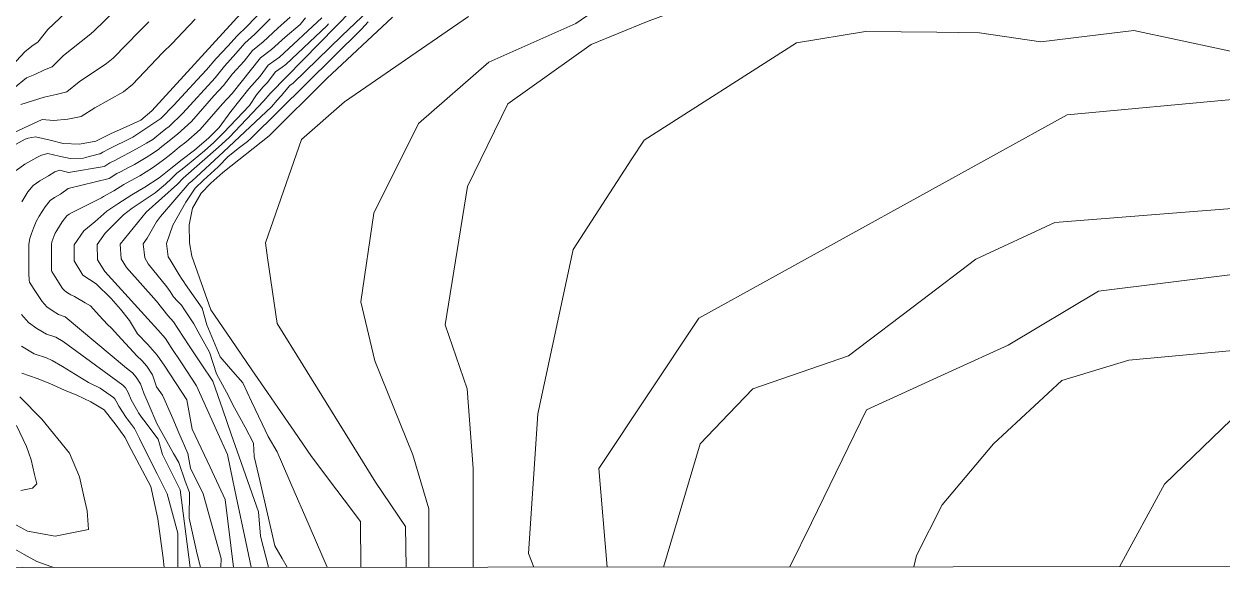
# Model space of a CAD drawing. Header units: metres. Extents: x 78 to 178, y -74 to 157.
# Drawn here: x 152.029 to 154.469, y 60.376 to 61.487 of the extents above; entities that cross this region are included whole.
import ezdxf

# ---------------------------------------------------------------- set-up
doc = ezdxf.new("R2010")
doc.units = ezdxf.units.M
doc.layers.add('01_Fina', color=252, linetype='Continuous', lineweight=15)

msp = doc.modelspace()

# ---------------------------------------------------------------- linework, layer by layer
at = {"layer": '01_Fina', "color": 252, "linetype": 'Continuous', "lineweight": 9, "true_color": 0x939598}
for p, q in [((152.42552, 61.23566), (152.42552, 61.23566)), ((152.43542, 61.22603), (152.43542, 61.22603)), ((152.10362, 61.14013), (152.10362, 61.14013)), ((152.12743, 61.1028), (152.12743, 61.1028)), ((152.32731, 60.94172), (152.32731, 60.94172)), ((152.35501, 60.96139), (152.35501, 60.96139))]:
    msp.add_line(p, q, dxfattribs=at)
at = {"layer": '01_Fina', "color": 252, "lineweight": 9, "true_color": 0x939598}
for points in [[(147.2844, 70.26465), (147.2844, 60.37636), (155.81775, 60.38229), (155.81775, 70.27058), (147.55141, 70.26465)], [(153.21663, 60.38042), (153.19978, 60.58109), (153.40378, 60.88734), (154.15334, 61.3016), (154.50458, 61.33396), (154.74592, 61.32564), (154.88387, 61.9385), (154.89237, 62.33407), (155.04113, 62.77643), (155.17288, 62.9806), (155.49272, 63.30069), (155.73541, 63.46615), (155.81775, 63.54696)], [(152.85399, 60.38016), (152.85399, 60.49912), (152.82095, 60.60901), (152.74369, 60.80041), (152.71562, 60.92056), (152.74213, 61.10157), (152.83258, 61.28413), (152.97605, 61.40896), (153.15331, 61.48734), (153.31549, 61.59969), (153.46964, 61.70647), (153.62894, 61.74792), (153.81763, 61.67771), (153.95726, 61.66681), (154.09605, 61.67617), (154.19267, 61.65149), (154.24731, 61.69021), (154.25043, 61.77135), (154.23172, 61.86342), (154.19088, 62.20805), (154.21996, 62.42879), (154.26332, 62.75796), (154.31974, 62.83816), (154.68073, 63.25039)], [(153.58913, 60.38069), (153.63286, 60.47064), (153.74479, 60.70086), (153.92042, 60.78087), (154.03331, 60.8323), (154.21725, 60.94243), (154.61601, 60.99174), (154.85925, 61.10583), (154.93613, 61.14189), (155.08469, 61.14359), (155.08343, 61.25416), (155.08289, 61.30157), (155.08226, 61.35707), (155.10716, 61.45506), (155.09774, 61.64171), (155.11079, 61.74616), (155.18744, 62.0242), (155.38737, 62.46049), (155.46175, 62.62282), (155.6945, 62.94842), (155.76729, 62.96913), (155.81775, 62.98349)], [(152.94429, 60.38023), (152.94429, 60.58141), (152.93159, 60.74345), (152.88713, 60.87372), (152.93226, 61.15573), (153.01444, 61.32386), (153.18432, 61.4446), (153.29704, 61.49067), (153.41212, 61.5337), (153.60582, 61.64172), (153.73442, 61.67826), (153.82174, 61.65602), (154.04452, 61.56868), (154.12231, 61.5671), (154.28946, 61.55796), (154.3176, 61.59728), (154.33491, 61.89184), (154.313, 61.94254), (154.29554, 62.07122), (154.29, 62.37602), (154.35064, 62.60686), (154.42468, 62.76269), (154.50932, 62.94082)], [(153.84143, 60.38087), (153.84663, 60.4039), (153.89897, 60.50701), (154.00367, 60.63141), (154.14271, 60.76072), (154.27912, 60.80175), (154.49178, 60.8214), (154.64555, 60.84268), (155.04819, 61.03529), (155.19194, 61.04044), (155.2091, 61.11125), (155.23662, 61.22476), (155.27486, 61.38248), (155.24397, 61.59018), (155.3094, 61.88153), (155.41573, 62.11395), (155.51551, 62.27764), (155.58945, 62.39892), (155.67419, 62.49206), (155.76252, 62.57881), (155.81775, 62.60691)], [(154.26023, 60.38117), (154.35206, 60.54901), (154.48787, 60.68052), (155.14542, 60.88193), (155.29997, 60.88639), (155.37859, 61.11534), (155.42483, 61.24999), (155.47725, 61.40265), (155.53641, 61.57493), (155.67296, 61.9726), (155.81775, 62.15265)], [(152.56512, 60.37996), (152.55514, 60.39757), (152.5403, 60.42377), (152.5157, 60.52995), (152.50752, 60.56522), (152.49812, 60.60581), (152.49652, 60.6331), (152.47955, 60.66508), (152.45836, 60.70499), (152.44168, 60.7364), (152.42169, 60.77405), (152.40718, 60.81822), (152.38818, 60.85229), (152.37498, 60.87597), (152.35608, 60.90453), (152.35006, 60.91363), (152.3423, 60.92232), (152.33387, 60.93102), (152.32731, 60.94172), (152.32009, 60.95109), (152.28263, 60.99831), (152.27527, 61.01049), (152.27246, 61.03899), (152.28049, 61.05049), (152.29895, 61.08367), (152.30765, 61.09451), (152.36558, 61.16221), (152.37093, 61.16636), (152.43542, 61.22603), (152.53349, 61.31794), (152.54499, 61.33172), (152.55302, 61.34042), (152.57081, 61.36129), (152.5775, 61.36597), (152.67691, 61.46217), (152.81164, 61.59141)], [(152.00154, 61.23512), (152.03191, 61.25225), (152.03806, 61.25372), (152.05318, 61.2568), (152.08248, 61.24984), (152.1091, 61.24342), (152.14268, 61.24195), (152.17546, 61.24757), (152.20557, 61.26255), (152.23741, 61.27713), (152.26751, 61.29078), (152.29012, 61.30951), (152.52158, 61.56331)], [(151.99498, 61.39112), (152.03204, 61.43086), (152.04783, 61.4437), (152.05773, 61.44972), (152.07806, 61.47554), (152.12703, 61.5213)], [(152.00836, 61.3554), (152.03445, 61.37707), (152.05131, 61.38403), (152.07151, 61.39326), (152.08716, 61.39915), (152.10991, 61.4223), (152.16208, 61.46364), (152.17118, 61.47113), (152.21707, 61.51622)], [(152.51569, 61.51541), (152.48291, 61.4817), (152.46325, 61.46257), (152.44478, 61.4417), (152.4211, 61.41628), (152.4013, 61.3934), (152.38177, 61.37266), (152.33481, 61.32155), (152.30778, 61.29399), (152.25092, 61.25626), (152.23326, 61.24716), (152.21814, 61.24007), (152.20262, 61.23205), (152.18978, 61.22562), (152.18469, 61.22228), (152.18309, 61.22188), (152.1574, 61.21559), (152.15379, 61.21452), (152.15058, 61.21332), (152.12355, 61.21278), (152.10134, 61.2172), (152.07793, 61.22268), (152.06509, 61.2196), (152.05572, 61.21492), (152.03151, 61.20127), (152.01358, 61.18803)], [(152.52739, 60.37993), (152.51094, 60.44343), (152.5068, 60.493), (152.46765, 60.60511), (152.45164, 60.65095), (152.43428, 60.70067), (152.41397, 60.75882), (152.39045, 60.79429), (152.36607, 60.83104), (152.3427, 60.86626), (152.33374, 60.87978), (152.3221, 60.89275), (152.29949, 60.92192), (152.23821, 60.99042), (152.22737, 61.00848), (152.2255, 61.03818), (152.27848, 61.10307), (152.3423, 61.16047), (152.35327, 61.17224), (152.42552, 61.23566), (152.44746, 61.25559), (152.5181, 61.33011), (152.53054, 61.3447), (152.69778, 61.51541)], [(152.00956, 61.2659), (152.06642, 61.29225), (152.08984, 61.29024), (152.119, 61.29239), (152.14603, 61.29814), (152.17359, 61.3158), (152.23232, 61.34844), (152.25052, 61.36329), (152.3118, 61.42751), (152.33093, 61.44691), (152.353, 61.46966), (152.37789, 61.49615)], [(152.28397, 61.4908), (152.26443, 61.47193), (152.21078, 61.41721), (152.19727, 61.40597), (152.14175, 61.36905), (152.1166, 61.34858), (152.09532, 61.34282), (152.07057, 61.33721), (152.02321, 61.32249)], [(152.02535, 61.12408), (152.03739, 61.14482), (152.0481, 61.15739), (152.06147, 61.16729), (152.07967, 61.17759), (152.09225, 61.18549), (152.10268, 61.18856), (152.12021, 61.18442), (152.19245, 61.19646), (152.19393, 61.19699), (152.20409, 61.20368), (152.21413, 61.20877), (152.23085, 61.2176), (152.24396, 61.22388), (152.26443, 61.23552), (152.27862, 61.24355), (152.29199, 61.25145), (152.29614, 61.25479), (152.30725, 61.26389), (152.31835, 61.27272), (152.32504, 61.27794), (152.3526, 61.30483), (152.41856, 61.37721), (152.43769, 61.40089), (152.46111, 61.42631), (152.47917, 61.44758), (152.49964, 61.46604), (152.53094, 61.49682)], [(152.38861, 60.37983), (152.38095, 60.41303), (152.37256, 60.44942), (152.36555, 60.47983), (152.36619, 60.53196), (152.35795, 60.55526), (152.34449, 60.59334), (152.33399, 60.61198), (152.29991, 60.67249), (152.28423, 60.70933), (152.27353, 60.73448), (152.26657, 60.75388), (152.25761, 60.76753), (152.25012, 60.77596), (152.23794, 60.78559), (152.11325, 60.89008), (152.09987, 60.8949), (152.08703, 60.90266), (152.07566, 60.91068), (152.06629, 60.92139), (152.05037, 60.94547), (152.04087, 60.96072), (152.03967, 60.96487), (152.03913, 60.97918), (152.03913, 60.99403), (152.03926, 61.00514), (152.03926, 61.00929), (152.03953, 61.03818), (152.04127, 61.04942), (152.04448, 61.06013), (152.0485, 61.07043), (152.05398, 61.08434), (152.06067, 61.09491), (152.07244, 61.11404), (152.08248, 61.12675), (152.09144, 61.13331), (152.10362, 61.14013), (152.11927, 61.1515), (152.20316, 61.17171), (152.21854, 61.18174), (152.22577, 61.18549), (152.24356, 61.19512), (152.25453, 61.20061), (152.27795, 61.21479), (152.29092, 61.22295), (152.30417, 61.23178), (152.31046, 61.23686), (152.32196, 61.24609), (152.3324, 61.25439), (152.34217, 61.26188), (152.3704, 61.28824), (152.41629, 61.34042), (152.43595, 61.36102), (152.45415, 61.38537), (152.47756, 61.41106), (152.49509, 61.43273), (152.51649, 61.45039), (152.54633, 61.47822), (152.57121, 61.50043)], [(152.43029, 60.37986), (152.43098, 60.39803), (152.39418, 60.52953), (152.36847, 60.58158), (152.36328, 60.61144), (152.3449, 60.65401), (152.33224, 60.68332), (152.31178, 60.73069), (152.29895, 60.74773), (152.29133, 60.77167), (152.27928, 60.78987), (152.26938, 60.80097), (152.25975, 60.8098), (152.22082, 60.85275), (152.20757, 60.86707), (152.19928, 60.87469), (152.18229, 60.89275), (152.16516, 60.91242), (152.15406, 60.91831), (152.13225, 60.93182), (152.12476, 60.93476), (152.11833, 60.93864), (152.11258, 60.94279), (152.1079, 60.94801), (152.09318, 60.97129), (152.08623, 60.98266), (152.08569, 60.98467), (152.08529, 60.99189), (152.08542, 60.99925), (152.08542, 61.03738), (152.08636, 61.043), (152.08796, 61.04835), (152.08997, 61.05357), (152.09265, 61.06053), (152.09613, 61.06575), (152.10736, 61.08327), (152.117, 61.09612), (152.12141, 61.09946), (152.12743, 61.1028), (152.1871, 61.13237), (152.19152, 61.13505), (152.21105, 61.14575), (152.21239, 61.14642), (152.23286, 61.1598), (152.23727, 61.16221), (152.25627, 61.17278), (152.26524, 61.17746), (152.29146, 61.19392), (152.30323, 61.20234), (152.31634, 61.21211), (152.32477, 61.2188), (152.33655, 61.2283), (152.34645, 61.23606), (152.35929, 61.24583), (152.38806, 61.27165), (152.43354, 61.32423), (152.45321, 61.34483), (152.51101, 61.41775), (152.53322, 61.4346), (152.56158, 61.45949), (152.59195, 61.48544), (152.60239, 61.49882)], [(152.45637, 60.37988), (152.43896, 60.51808), (152.40831, 60.5836), (152.37188, 60.66146), (152.36107, 60.72097), (152.31594, 60.78947), (152.30096, 60.81221), (152.28169, 60.83389), (152.26055, 60.85569), (152.2441, 60.88232), (152.2259, 60.906), (152.20731, 60.92741), (152.17667, 60.95751), (152.14951, 60.97477), (152.13158, 61.00447), (152.13145, 61.03658), (152.15138, 61.06548), (152.17346, 61.08327), (152.19834, 61.10508), (152.22028, 61.12033), (152.24891, 61.13893), (152.27581, 61.15418), (152.30497, 61.17318), (152.32865, 61.19244), (152.35126, 61.21051), (152.37642, 61.22977), (152.40585, 61.25492), (152.42672, 61.27606), (152.45067, 61.30804), (152.48719, 61.35446), (152.51034, 61.38029), (152.52693, 61.4029), (152.55008, 61.41895), (152.63597, 61.49936)], [(152.49176, 60.3799), (152.48096, 60.4316), (152.4616, 60.52427), (152.45485, 60.55661), (152.44376, 60.60971), (152.42411, 60.65343), (152.38079, 60.7498), (152.35022, 60.79616), (152.32932, 60.82787), (152.31741, 60.84593), (152.30189, 60.86332), (152.19393, 60.98253), (152.17948, 61.00648), (152.17841, 61.03738), (152.19446, 61.06053), (152.23179, 61.09799), (152.24945, 61.11177), (152.27219, 61.12662), (152.29668, 61.14294), (152.31768, 61.16033), (152.31848, 61.16087), (152.32892, 61.17104), (152.34096, 61.18241), (152.3514, 61.19084), (152.3621, 61.19994), (152.39702, 61.2283), (152.41575, 61.24529), (152.41575, 61.24543), (152.43542, 61.26456), (152.4884, 61.32088), (152.50258, 61.34229), (152.51609, 61.35768), (152.52452, 61.36691), (152.54165, 61.38898), (152.55503, 61.39835), (152.56252, 61.40397), (152.64667, 61.4833), (152.64962, 61.48705)], [(152.6465, 60.38001), (152.60124, 60.4852), (152.58176, 60.53046), (152.54531, 60.61517), (152.52701, 60.64639), (152.51466, 60.67222), (152.49299, 60.71753), (152.47475, 60.75568), (152.45007, 60.784), (152.42863, 60.80863), (152.41526, 60.84118), (152.40174, 60.87413), (152.39233, 60.90766), (152.35835, 60.95604), (152.35501, 60.96139), (152.3514, 60.96607), (152.34578, 60.97597), (152.32691, 61.00621), (152.3233, 61.0125), (152.31942, 61.03979), (152.3324, 61.07658), (152.35902, 61.12381), (152.37802, 61.15204), (152.39475, 61.16836), (152.42512, 61.19539), (152.44518, 61.21639), (152.4682, 61.23512), (152.48465, 61.24703), (152.49214, 61.25372), (152.71651, 61.47595), (152.73056, 61.49093)], [(152.71505, 60.38006), (152.71499, 60.47291), (152.68172, 60.5171), (152.66659, 60.53722), (152.61488, 60.60591), (152.57974, 60.65701), (152.54769, 60.70361), (152.52526, 60.73622), (152.4935, 60.7824), (152.45135, 60.84369), (152.40972, 60.90423), (152.3712, 61.01397), (152.36652, 61.04059), (152.36585, 61.07738), (152.3728, 61.11164), (152.39033, 61.14201), (152.41026, 61.16261), (152.43448, 61.18442), (152.52854, 61.25907), (152.6464, 61.37587), (152.77966, 61.50043)], [(152.80771, 60.38013), (152.80631, 60.46299), (152.74523, 60.55344), (152.70126, 60.62433), (152.59719, 60.79209), (152.54472, 60.87668), (152.52536, 61.01056), (152.52096, 61.04102), (152.59481, 61.25156), (152.6823, 61.32816), (152.72552, 61.35795), (152.81725, 61.42118), (152.93431, 61.50187)], [(153.06752, 60.38031), (153.05665, 60.40822), (153.07581, 60.69269), (153.14743, 61.02709), (153.26748, 61.21208), (153.29225, 61.25026), (153.60273, 61.44836), (153.74315, 61.47121), (153.8885, 61.46961), (153.9748, 61.46866), (154.09984, 61.45048), (154.19407, 61.46167), (154.28969, 61.47302), (154.55595, 61.41635)], [(153.33163, 60.3805), (153.40641, 60.6317), (153.46494, 60.6926), (153.51364, 60.74327), (153.7084, 60.81056), (153.85703, 60.92338), (153.96757, 61.00729), (154.12868, 61.08236), (154.39364, 61.10304), (154.55865, 61.11592)], [(152.36771, 60.37981), (152.34766, 60.53756), (152.33516, 60.56228), (152.3112, 60.60964), (152.30246, 60.64076), (152.27353, 60.67989), (152.26898, 60.68605), (152.26269, 60.69461), (152.26096, 60.69729), (152.24798, 60.72124), (152.24182, 60.73609), (152.23594, 60.74518), (152.23099, 60.7508), (152.1091, 60.84004), (152.09425, 60.84834), (152.07499, 60.85503), (152.05572, 60.86653), (152.0386, 60.87871), (152.02468, 60.89476)], [(152.02455, 60.83054), (152.0501, 60.81502), (152.07539, 60.80646), (152.08663, 60.80084), (152.10763, 60.7888), (152.16115, 60.75656), (152.18469, 60.74478), (152.21172, 60.72565), (152.21413, 60.72284), (152.21721, 60.71829), (152.22256, 60.70799), (152.23754, 60.68525), (152.23982, 60.68217), (152.24825, 60.6708), (152.25427, 60.66264), (152.26457, 60.64203), (152.28091, 60.60934), (152.30044, 60.57029), (152.32089, 60.52938), (152.34263, 60.44959), (152.34268, 60.3798)], [(152.31496, 60.37978), (152.31255, 60.39859), (152.30224, 60.47855), (152.28806, 60.54433), (152.24784, 60.61956), (152.235, 60.64524), (152.21694, 60.66973), (152.19245, 60.7005), (152.1657, 60.71709), (152.13733, 60.7302), (152.11218, 60.7405), (152.08221, 60.75442), (152.05639, 60.76472), (152.02522, 60.77515)], [(151.9842, 60.48208), (152.03683, 60.4534), (152.0928, 60.4434), (152.16061, 60.4572), (152.15785, 60.49513), (152.1521, 60.52142), (152.14278, 60.5641), (152.12212, 60.61211), (152.06554, 60.68189), (152.02111, 60.72736)], [(152.01431, 60.66848), (152.03491, 60.62594), (152.04396, 60.59876), (152.05069, 60.56873), (152.05529, 60.54998), (152.04658, 60.54097), (152.02279, 60.53605)]]:
    msp.add_lwpolyline(points, dxfattribs=at)
at = {"layer": '01_Fina', "color": 252, "linetype": 'Continuous', "lineweight": 9, "true_color": 0x939598}
msp.add_lwpolyline([(152.09005, 60.37961), (152.08408, 60.38128), (152.05545, 60.39171), (152.0299, 60.40576), (151.99672, 60.42476), (151.95632, 60.44054), (151.92768, 60.44911), (151.89745, 60.45794), (151.86574, 60.46797), (151.84166, 60.47988), (151.8347, 60.4871), (151.80206, 60.50945), (151.77302, 60.53915), (151.72767, 60.56256), (151.67897, 60.57955), (151.6201, 60.58035), (151.57769, 60.57755), (151.53488, 60.55199), (151.51173, 60.53808), (151.49514, 60.52202), (151.46223, 60.49098), (151.44243, 60.46516), (151.44243, 60.438), (151.4499, 60.37916)], dxfattribs=at)

doc.saveas('drawing.dxf')
